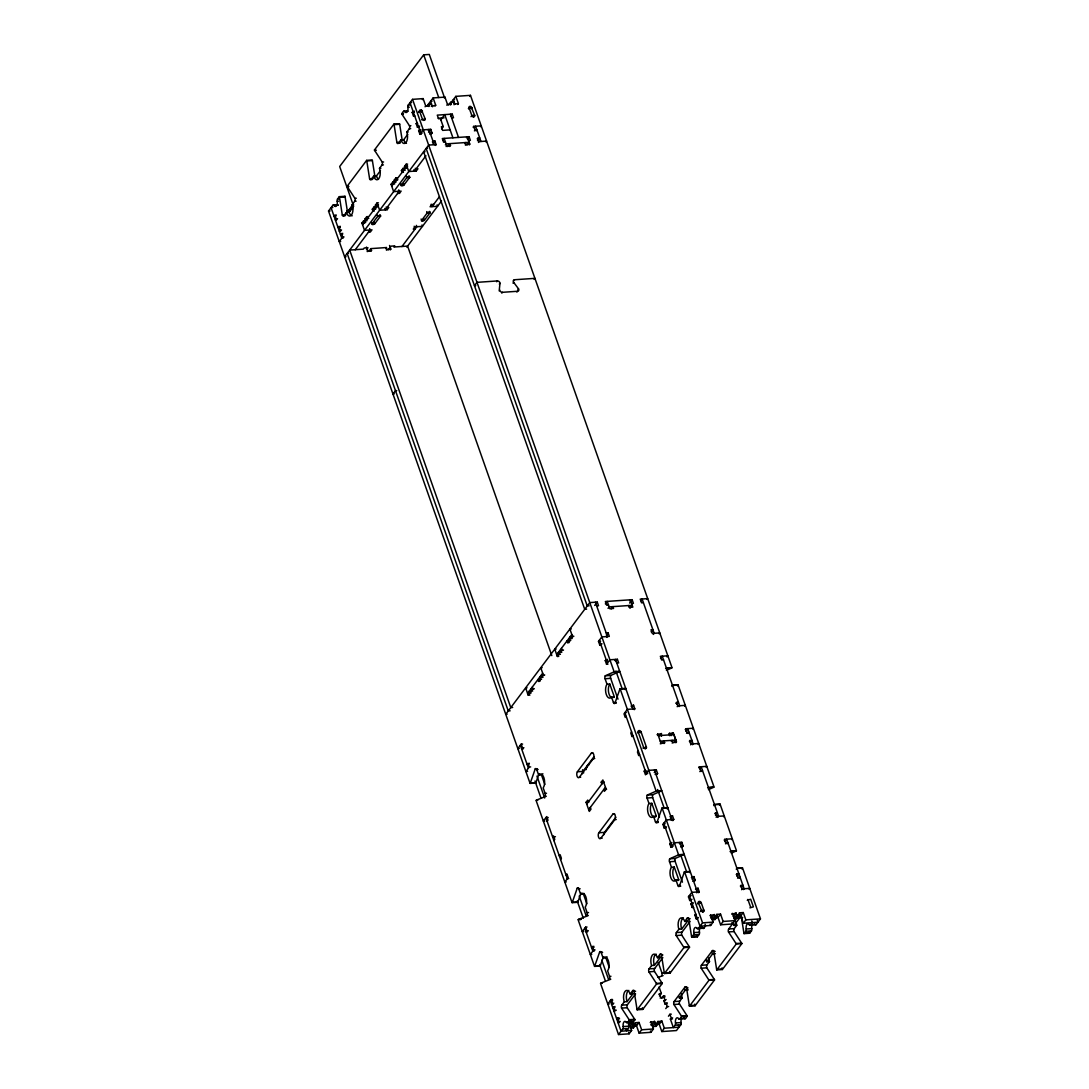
<?xml version="1.0" encoding="UTF-8"?>
<svg xmlns="http://www.w3.org/2000/svg" width="1089" height="1089" viewBox="0 0 1089 1089"><rect width="100%" height="100%" fill="white"/><g stroke="black" fill="none" stroke-linecap="round" stroke-linejoin="round"><path stroke-width="1.5" d="M499.184 290.913L499.974 283.29A2.151 1.633 37 0 0 497.36 280.948L476.996 282.35L474.464 285.699L475.743 285.617M530.166 783.304A2.151 1.048 86.1 0 0 530.302 783.018L535.244 768.875L537.353 768.725M535.774 782.909A2.151 1.048 86.1 0 0 535.911 782.623L539.001 773.789M586.018 769.678L586.331 768.793M586.644 767.908L587.57 765.254A2.151 1.048 86.1 0 1 588.564 765.159L587.57 765.254M605.266 675.793L610.875 675.411L619.45 671.573L613.842 671.967L605.266 675.793A2.151 1.048 86.1 0 0 605.076 678.746L607.009 684.232A7.514 3.675 86.1 0 0 606.314 694.551A7.514 3.675 86.1 0 0 611.514 697.042L613.447 702.528A2.151 1.048 86.1 0 0 614.931 703.249L619.872 689.106A2.151 1.048 86.1 0 1 620.022 688.82L625.699 688.316M625.181 689.596L625.481 688.724A2.151 1.048 86.1 0 1 625.617 688.425M572.174 902.59A2.151 1.048 86.1 0 0 572.31 902.305L577.252 888.161L578.654 888.066M577.769 902.196A2.151 1.048 86.1 0 0 577.919 901.91L581.009 893.075M671.886 686.383L672.199 685.498A2.151 1.048 86.1 0 1 672.335 685.212M677.494 685.988L677.807 685.104A2.151 1.048 86.1 0 1 677.943 684.818M594.608 966.297A2.151 1.048 86.1 0 0 594.744 966.011L599.699 951.868L601.795 951.732M580.886 919.497L578.082 919.688L594.54 966.406L600.134 966.025A2.151 1.048 86.1 0 0 600.352 965.63L603.442 956.795M647.274 795.079L652.883 794.698L661.459 790.859L655.85 791.254L647.274 795.079A2.151 1.048 86.1 0 0 647.07 798.033L649.003 803.519A7.514 3.675 86.1 0 0 648.323 813.837A7.514 3.675 86.1 0 0 653.523 816.328L655.455 821.814A2.151 1.048 86.1 0 0 656.939 822.535L661.881 808.392A2.151 1.048 86.1 0 1 662.03 808.106L667.707 807.602M667.176 808.882L667.489 808.011A2.151 1.048 86.1 0 1 667.625 807.711M669.708 858.799L675.316 858.418L683.892 854.579L678.284 854.96L669.708 858.799A2.151 1.048 86.1 0 0 669.517 861.753L671.45 867.239A7.514 3.675 86.1 0 0 670.77 877.557A7.514 3.675 86.1 0 0 675.956 880.048L677.889 885.534A2.151 1.048 86.1 0 0 679.373 886.255L684.328 872.112A2.151 1.048 86.1 0 1 684.464 871.826M689.623 872.602L689.936 871.717A2.151 1.048 86.1 0 1 690.072 871.431L684.532 871.717L702.555 922.859L698.253 928.563A2.151 1.048 86.1 0 1 697.028 928.4A4.302 2.096 86.1 0 0 694.591 928.073A4.302 2.096 86.1 0 0 693.87 932.606A2.151 1.048 86.1 0 1 693.502 934.879L691.733 937.248A2.151 1.048 86.1 0 1 691.583 936.676L688.765 918.803A2.151 1.048 86.1 0 0 687.282 918.081L684.763 921.43A7.514 3.675 86.1 0 0 679.563 918.939A7.514 3.675 86.1 0 0 678.883 929.257L676.351 932.606A2.151 1.048 86.1 0 0 676.16 935.546L683.715 947.131A2.151 1.048 86.1 0 1 683.933 947.607L664.44 973.525A2.151 1.048 86.1 0 1 664.29 972.953L661.472 955.08A2.151 1.048 86.1 0 0 659.988 954.359L657.47 957.721A7.514 3.675 86.1 0 0 652.27 955.216A7.514 3.675 86.1 0 0 651.59 965.535L649.058 968.883A2.151 1.048 86.1 0 0 648.867 971.837L656.422 983.408A2.151 1.048 86.1 0 1 656.64 983.884L637.147 1009.802A2.151 1.048 86.1 0 1 636.997 1009.231L634.179 991.358A2.151 1.048 86.1 0 0 632.695 990.65L630.177 993.998A7.514 3.675 86.1 0 0 624.977 991.494A7.514 3.675 86.1 0 0 624.296 1001.812L621.765 1005.161A2.151 1.048 86.1 0 0 621.574 1008.115L629.129 1019.699A2.151 1.048 86.1 0 1 629.347 1020.175L627.577 1022.53A2.151 1.048 86.1 0 1 626.352 1022.353A4.302 2.096 86.1 0 0 623.915 1022.026A4.302 2.096 86.1 0 0 623.18 1026.573A2.151 1.048 86.1 0 1 622.826 1028.846L618.525 1034.55L600.515 983.408L601.918 983.299M713.894 805.669L714.207 804.785A2.151 1.048 86.1 0 1 714.343 804.499M719.502 805.275L719.815 804.39A2.151 1.048 86.1 0 1 719.952 804.104M736.341 869.376L736.64 868.491A2.151 1.048 86.1 0 1 736.79 868.205L742.467 867.715L760.476 918.857L756.188 924.575L750.58 924.956A2.151 1.048 86.1 0 1 749.355 924.792A4.302 2.096 86.1 0 0 746.918 924.452A4.302 2.096 86.1 0 0 746.183 928.999A2.151 1.048 86.1 0 1 745.829 931.272L744.059 933.627A2.151 1.048 86.1 0 1 743.91 933.055L741.255 916.298M741.936 868.995L742.249 868.11A2.151 1.048 86.1 0 1 742.385 867.824M444.339 97.152L429.297 54.45L423.689 54.831L339.673 166.522L353.598 206.066M535.693 783.018L530.084 783.413L328.524 211.035L332.812 205.331L338.066 204.963M332.812 205.331A2.151 1.048 86.1 0 1 334.037 205.494A4.302 2.096 86.1 0 0 336.487 205.835A4.302 2.096 86.1 0 0 337.209 201.288A2.151 1.048 86.1 0 1 337.563 199.015L339.346 196.66L344.941 196.265A2.151 1.048 86.1 0 1 345.09 196.837L347.568 212.478M339.346 196.66A2.151 1.048 86.1 0 1 339.496 197.218L342.314 215.091A2.151 1.048 86.1 0 0 343.797 215.813L346.316 212.464A7.514 3.675 86.1 0 0 351.516 214.955A7.514 3.675 86.1 0 0 352.196 204.637L354.715 201.288A2.151 1.048 86.1 0 0 354.919 198.348L347.364 186.763A2.151 1.048 86.1 0 1 347.146 186.287L366.639 160.369L372.234 159.988A2.151 1.048 86.1 0 1 372.384 160.559L375.038 177.316M366.639 160.369A2.151 1.048 86.1 0 1 366.789 160.941L369.607 178.814A2.151 1.048 86.1 0 0 371.09 179.535L373.609 176.173A7.514 3.675 86.1 0 0 378.809 178.678A7.514 3.675 86.1 0 0 379.489 168.359L382.008 165.011A2.151 1.048 86.1 0 0 382.212 162.057L374.657 150.486A2.151 1.048 86.1 0 1 374.439 150.01L393.932 124.092L399.527 123.71A2.151 1.048 86.1 0 1 399.677 124.282L402.154 139.909M393.932 124.092A2.151 1.048 86.1 0 1 394.082 124.663L396.9 142.536A2.151 1.048 86.1 0 0 398.383 143.244L400.902 139.896A7.514 3.675 86.1 0 0 406.102 142.4A7.514 3.675 86.1 0 0 406.782 132.082L409.301 128.733A2.151 1.048 86.1 0 0 409.491 125.78L401.95 114.195A2.151 1.048 86.1 0 1 401.732 113.719L403.502 111.364L407.708 111.078M403.502 111.364A2.151 1.048 86.1 0 1 404.713 111.541A4.302 2.096 86.1 0 0 407.163 111.868A4.302 2.096 86.1 0 0 407.885 107.321A2.151 1.048 86.1 0 1 408.252 105.048L412.54 99.344L423.131 98.609L425.704 105.932L425.078 106.776M344.287 197.15L344.941 196.265M336.297 215.009L334.051 216.221L335.807 216.098M414.882 115.91L413.48 116.019L412.187 112.358L414.433 111.132M422.341 99.657L423.131 98.609M337.576 218.671L335.344 219.883L336.746 219.787M413.48 116.019L414.324 114.89M418.775 112.167L419.564 111.132L422.328 118.973A1.606 1.225 37 0 0 424.206 120.253A1.606 1.225 37 0 0 425.132 118.783L421.525 110.071M418.857 112.398L419.646 111.35L422.45 111.16L421.811 111.99M421.742 111.772L422.369 110.928M353.285 204.024L347.282 212.192M428.059 104.626L430.577 101.277L432.51 106.763M427.065 106.15L428.807 103.85L431.326 103.673L430.686 104.517M446.885 105.265L447.511 104.435L444.938 97.112L433.123 97.928L430.604 101.277L432.088 101.168M346.316 212.464L349.12 212.26L353.53 206.406M373.609 176.173L376.413 175.982L380.456 170.605M400.902 139.896L403.706 139.705L407.749 134.328M428.821 106.518L428.807 103.85M340.272 226.294L338.026 227.506L340.299 227.356M418.857 127.195L417.455 127.304L416.161 123.642L417.005 122.526M431.339 106.341L435.709 105.238L433.123 97.928M421.702 119.817L425.132 118.783L423.866 120.457M341.551 229.956L339.319 231.167L340.721 231.072M417.455 127.304L419.701 126.079M435.069 106.082L435.709 105.238M342.736 233.305L340.489 234.53L342.599 234.38M421.32 134.219L419.918 134.315L418.639 130.653L420.871 129.441M444.298 97.942L444.938 97.112M344.029 236.966L342.627 237.062L339.264 241.54L340.666 241.431M419.918 134.315L423.281 129.85L430.754 129.332L432.047 132.994L431.421 133.824M428.263 130.299L428.889 129.455L434.266 144.714M448.559 105.061L450.601 102.339L454.031 102.107L454.045 104.775M428.549 132.259L430.754 129.332M450.764 103.06L455.828 96.363L470.475 95.342L672.036 667.72L666.427 668.115M368.45 232.202L370.314 232.066L371.989 229.833L364.516 230.351L361.943 223.027L363.617 220.795L365.019 220.699M367.075 220.672L365.673 220.768L365.019 218.93L366.707 216.697L368.109 216.602M374.344 210.994L372.942 211.089L372.302 209.251L373.99 207.019L375.392 206.924M377.434 206.896L376.032 206.992L375.378 205.168L377.066 202.922L378.468 202.826M397.567 193.474L399.445 193.352L401.12 191.12L393.646 191.637L391.074 184.313L392.748 182.081L394.15 181.986M396.192 181.945L394.79 182.054L394.15 180.216L395.824 177.983L397.226 177.888M403.474 172.266L402.072 172.361L401.433 170.537L403.107 168.305L404.509 168.21M406.905 168.155L405.162 168.278L404.509 166.44L406.197 164.208L407.599 164.112M450.615 105.007L450.601 102.339M429.542 133.961L432.047 132.994M453.405 102.938L454.031 102.107M440.827 119.831L444.748 114.617L452.915 137.799M362.583 224.865L377.706 204.759M391.713 186.137L406.837 166.045M457.775 104.517L458.415 103.673L455.828 96.363M450.547 116.332L452.221 114.1L453.514 117.762L451.636 117.898M441.549 128.829L443.223 126.596L440.432 118.66L438.568 118.796L437.274 115.135L452.221 114.1M432.347 141.883L434.838 140.917L436.131 144.578L435.505 145.422M432.946 143.435L434.838 140.917M469.686 96.39L470.475 95.342M355.218 249.789L370.124 229.97L369.647 228.595M425.935 155.781L414.378 171.136L413.888 169.775M377.066 202.922L379.639 210.245L387.112 209.728L388.8 207.495L386.935 207.631M406.197 164.208L408.77 171.531L416.243 171.014L417.931 168.781L416.052 168.904M442.692 140.358L444.162 138.398L446.749 145.722L446.122 146.566M468.447 108.546L469.087 107.702L471.85 115.557A1.606 1.225 37 0 0 473.729 116.836A1.606 1.225 37 0 0 474.654 115.366L471.047 106.654A1.633 1.239 37 0 0 468.978 107.688M468.529 108.777L471.959 107.743L471.333 108.573M471.251 108.355L471.891 107.512M366.489 249.721L367.959 247.761L364.216 248.02L363.372 249.136L349.678 250.089L510.795 707.591L512.66 707.469M445.36 144.864L446.095 143.898L469.141 142.305L466.936 145.232M367.143 251.545L371.512 250.456L370.873 248.619L386.445 247.543L386.459 250.211M369.13 250.919L370.873 248.619M447.647 146.566L449.852 143.639L450.492 145.463L449.703 146.511M471.006 116.673L471.85 115.557L474.654 115.366L473.388 117.04M370.886 251.287L371.512 250.456M473.102 127.195L473.742 126.365L481.215 125.848L480.576 126.692M466.473 137.786L467.208 136.806L469.795 144.129L469.168 144.973M474.341 127.917L475.607 126.229L480.97 141.488M467.412 138.916L469.087 136.683L470.38 140.345L468.515 140.467M385.805 248.387L386.445 247.543M464.785 143.394L465.425 142.564L465.439 145.232M474.396 130.857L476.9 129.89L476.261 130.734M388.065 250.075L391.005 246.168L394.735 245.91L393.905 247.026L407.599 246.087L551.824 655.605M390.189 249.953L390.815 249.122L389.535 245.461M477.186 138.793L479.691 137.827L477.486 140.753M478.479 142.455L479.106 141.611L486.579 141.094L485.953 141.938M401.923 246.563L416.842 226.743L416.352 225.369M439.452 196.687L431.965 206.638L431.121 204.228M406.81 247.135L441.508 201.016M496.72 281.779L497.36 280.948M499.347 284.12L499.974 283.29M501.798 293.145L502.424 292.315L517.534 291.267A2.151 1.633 37 0 0 518.5 288.789L513.668 282.337A2.151 1.633 37 0 1 514.553 279.75L534.917 278.348L534.127 279.397M513.926 280.594L514.553 279.75M513.042 283.181L513.668 282.337M517.86 289.62L518.5 288.789M516.907 292.097L517.534 291.267M527.566 693.353L542.69 673.247M571.82 634.533L556.697 654.639L559.678 654.421M594.717 605.443L597.248 602.094L598.528 605.743L596.663 605.879M527.035 687.758L525.633 687.867L528.206 695.177L529.894 692.944L531.296 692.849M533.106 689.092L530.642 689.255L531.296 691.079L532.97 688.847L534.372 688.752M540.035 680.312L540.729 679.386L537.925 679.577L538.579 681.401L540.253 679.168L541.655 679.073M543.819 675.289L541.015 675.479L541.655 677.317L543.329 675.071L544.731 674.976M556.166 649.044L554.764 649.139L557.337 656.463L559.025 654.23L560.427 654.135M562.577 650.337L559.773 650.541L560.413 652.365L562.101 650.133L563.503 650.038M570.091 640.427A1.606 0.694 -19.4 0 0 569.86 640.659L567.056 640.863L567.696 642.687L569.384 640.455L570.786 640.359M573.29 636.548L570.132 636.766L570.786 638.59L572.46 636.357L573.862 636.262M569.166 641.598L569.86 640.659M605.375 603.851L607.213 601.4L609.799 608.724L613.543 608.465L612.889 606.627L611.215 608.86M608.043 608.356L609.146 606.886L632.192 605.307L629.987 608.234M522.597 744.046L521.195 744.141L517.833 748.606L519.235 748.511M601.182 644.947L599.78 645.042L598.487 641.38L601.849 636.915L609.323 636.398L608.043 632.736L606.165 632.872M629.524 600.788L630.259 599.808L632.845 607.131L629.115 607.39L628.462 605.552M629.619 603.034L632.137 599.685L633.43 603.347L631.566 603.469M606.355 634.982L608.043 632.736M523.877 747.707L521.645 748.919L523.387 748.796M599.78 645.042L602.026 643.83M606.832 637.364L607.458 636.534L595.37 602.217M640.849 600.652L642.088 598.991L654.176 633.308L653.332 634.424M647.07 599.44L647.696 598.61L640.223 599.127L641.516 602.789L643.381 602.653M529.363 763.253L527.117 764.478L528.873 764.355M607.948 664.167L606.546 664.263L605.253 660.601L607.499 659.389M530.656 766.915L529.254 767.01L525.892 771.488L527.634 771.366M606.546 664.263L609.908 659.798L617.381 659.281L618.675 662.942L616.81 663.065M614.672 660.519L615.516 659.403L632.968 708.966M615.707 661.513L617.381 659.281M651.208 631.879L652.883 629.646L651.018 629.782L652.311 633.43L659.784 632.927L659.144 633.757M660.547 658.423L662.235 656.177L679.686 705.74L679.06 706.584M580.723 777.151L579.321 777.26A3.226 1.579 86.1 0 1 577.088 776.185A3.226 1.579 86.1 0 1 577.388 771.761L591.381 753.152L592.784 753.057M666.999 656.912L667.843 655.796L660.356 656.313L661.649 659.975L663.514 659.839M631.048 706.148L633.553 705.182L634.833 708.844L634.206 709.674M582.37 773.694A3.226 1.579 86.1 0 1 582.996 771.38L593.927 756.828M579.321 777.26L593.314 758.638A3.226 1.579 86.1 0 0 593.614 754.214A3.226 1.579 86.1 0 0 591.381 753.152M631.974 707.278L633.553 705.182M547.154 821.351L547.998 820.235L546.705 816.573L543.343 821.052L544.745 820.943M626.134 716.371L625.29 717.488L623.997 713.826L627.359 709.361L634.833 708.844M631.606 731.917L630.762 733.033L632.056 736.695L632.9 735.579M553.92 840.572L554.764 839.456L553.471 835.794L552.627 836.91L555.431 836.72M637.596 732.883L638.222 732.039A1.606 1.225 37 0 1 639.134 730.569A1.606 1.225 37 0 1 641.026 731.849L646.39 747.095A1.606 1.225 37 0 1 645.478 748.565A1.606 1.225 37 0 1 643.585 747.285L638.222 732.039L641.026 731.849L640.4 732.679M590.333 807.385L590.987 809.209L589.299 811.441L586.086 802.294L587.761 800.061L588.4 801.899M601.849 784.026L601.21 782.188L602.884 779.955L606.11 789.103L604.422 791.335L603.782 789.511L606.587 789.321M586.726 804.131L603.524 781.793M588.659 809.617L605.457 787.279M559.283 855.818L560.127 854.702L561.42 858.363L560.576 859.48M638.263 750.838L637.433 751.955L638.712 755.616L639.556 754.5M675.738 703.263L678.393 702.092L676.813 704.175M642.959 748.129L646.39 747.095L645.137 748.769M677.181 706.707L677.821 705.876L685.294 705.359L684.654 706.203M657.048 734.653L661.418 733.564L661.431 736.232M659.852 735.66L661.418 733.564M660.274 743.814L664.644 742.712L664.004 740.888L662.262 743.188M668.891 733.836L673.261 732.747L676.473 741.895L675.847 742.739M669.531 735.674L669.517 733.006M664.018 743.556L664.644 742.712M566.062 875.039L566.893 873.923L568.186 877.584L564.823 882.049L566.226 881.954M656.98 774.333L657.606 773.503L656.313 769.841L648.84 770.359L645.478 774.824L644.198 771.162L645.028 770.046M671.055 735.674L673.261 732.747M602.203 838.162L600.801 838.258A3.226 1.579 86.1 0 1 598.569 837.182A3.226 1.579 86.1 0 1 598.868 832.758L612.876 814.15L614.618 814.028M671.314 741.364L672.09 740.329L672.948 742.385M603.851 834.691A3.226 1.579 86.1 0 1 604.477 832.377L615.843 817.254M672.117 742.997L676.473 741.895M600.801 838.258L614.809 819.636A3.226 1.579 86.1 0 0 615.094 815.225A3.226 1.579 86.1 0 0 612.876 814.15M674.145 742.303L675.82 740.071L673.887 734.571L658.314 735.647M685.24 729.589L685.866 728.745L693.353 728.242L692.713 729.072M654.271 772.564L656.313 769.841M685.689 731.345L687.744 728.623L693.108 743.869L692.481 744.713M655.115 774.47L657.606 773.503M686.533 733.251L689.024 732.284L688.085 733.537M689.323 741.173L691.828 740.207L689.936 742.725M690.617 744.835L691.243 744.005L698.716 743.488L698.09 744.318M698.662 767.718L699.301 766.874L706.775 766.357L706.148 767.201M699.696 768.698L701.166 766.751L718.617 816.314L717.774 817.431M699.805 771.584L702.459 770.413L701.67 771.461M587.039 927.052L585.637 927.147L582.275 931.612L583.677 931.517M665.978 827.926L664.222 828.048L662.942 824.387L666.305 819.922L673.778 819.404L672.485 815.743L669.98 816.709M670.443 818.465L672.485 815.743M588.332 930.7L586.086 931.925L587.488 931.816M664.222 828.048L666.468 826.837M671.273 820.371L671.899 819.541L654.448 769.977M672.825 820.657L673.778 819.404M593.804 946.259L591.572 947.471L594.022 947.307M672.389 847.174L670.987 847.269L669.708 843.607L671.94 842.396M595.098 949.921L593.696 950.016L590.333 954.481L591.735 954.386M670.987 847.269L674.35 842.791L681.823 842.287L683.116 845.935L682.49 846.779M679.332 843.254L679.958 842.41L697.409 891.973L696.783 892.817M680.094 844.588L681.823 842.287M680.625 846.902L683.116 845.935M714.833 813.619L717.338 812.653L715.446 815.157M716.126 817.281L716.753 816.437L724.226 815.92L723.6 816.764M691.42 877.557L693.911 876.591L695.204 880.252L694.578 881.096M692.019 879.109L693.911 876.591M692.699 881.219L695.204 880.252M724.171 840.15L724.811 839.32L732.284 838.802L731.658 839.633M724.784 841.702L726.676 839.183L744.127 888.747L743.501 889.59M725.465 843.812L727.969 842.845L727.329 843.689M612.549 999.484L611.147 999.579L607.785 1004.044L609.187 1003.949M691.134 900.385L689.732 900.494L688.452 896.832L691.814 892.354L699.288 891.85L697.995 888.188L695.49 889.155M696.416 890.285L697.995 888.188M613.842 1003.146L611.596 1004.357L612.998 1004.262M689.732 900.494L691.978 899.269M698.648 892.681L699.288 891.85M615.026 1006.495L612.78 1007.72L614.877 1007.57M693.611 907.409L692.209 907.505L690.916 903.843L693.162 902.631M614.073 1011.368L616.306 1010.156M692.209 907.505L693.053 906.388M697.586 903.884L698.376 902.849A1.606 1.225 37 0 1 699.288 901.379A1.606 1.225 37 0 1 701.18 902.645L703.943 910.499L702.841 911.969M700.54 903.489L701.18 902.645L698.376 902.849L701.983 911.561M624.296 1001.812L627.087 1001.621L632.981 993.808A7.514 3.675 86.1 0 0 632.41 992.501M651.59 965.535L654.38 965.344L660.274 957.517A7.514 3.675 86.1 0 0 659.703 956.224M678.883 929.257L681.673 929.067L687.554 921.24A7.514 3.675 86.1 0 0 686.996 919.946M619.001 1017.779L616.755 1019.005L619.559 1018.8M627.577 1022.53L633.185 1022.135L634.955 1019.78A2.151 1.048 86.1 0 0 634.737 1019.304L627.182 1007.72A2.151 1.048 86.1 0 1 627.373 1004.779L635.568 993.889M637.147 1009.802L642.755 1009.421L662.248 983.503A2.151 1.048 86.1 0 0 662.03 983.027L654.475 971.442A2.151 1.048 86.1 0 1 654.666 968.502L662.861 957.612M664.44 973.525L670.048 973.13L689.541 947.226A2.151 1.048 86.1 0 0 689.323 946.749L681.768 935.165A2.151 1.048 86.1 0 1 681.959 932.211L690.154 921.335M697.586 918.694L696.184 918.789L694.891 915.128L695.735 914.011M700.499 911.534L701.139 910.69M620.281 1021.441L618.048 1022.653L619.437 1022.557M696.184 918.789L698.417 917.578M702.596 911.956L703.862 910.268L701.057 910.472M736.259 874.467L738.764 873.501L736.709 876.223M737.552 878.129L740.044 877.162L739.268 878.21M628.435 1023.987L632.804 1022.884L633.444 1024.722L630.926 1028.07L633.444 1027.893L635.962 1024.545L635.323 1022.721L639.052 1022.462L641.639 1029.786L639.107 1033.134L636.534 1025.811L639.052 1022.462M709.933 915.645L714.302 914.556L714.942 916.38L712.424 919.729L711.77 917.904L714.302 914.556M629.279 1021.999A4.302 2.096 86.1 0 0 628.789 1026.178A2.151 1.048 86.1 0 1 628.421 1028.452L626.651 1030.807L626.093 1029.214M691.733 937.248L697.341 936.853L699.111 934.498A2.151 1.048 86.1 0 0 699.478 932.225A4.302 2.096 86.1 0 1 699.859 928.264M698.253 928.563L703.862 928.182L705.631 925.827L705.073 924.221M632.804 1022.884L630.272 1026.246L628.87 1026.342M634.683 1023.551L635.323 1022.721M716.031 915.427L716.821 914.379L720.55 914.12L723.137 921.444L720.605 924.792L718.032 917.469L720.55 914.12M712.424 919.729L714.942 919.565L717.46 916.203L716.821 914.379M618.525 1034.55L629.115 1033.815L631.634 1030.466L629.061 1023.143M658.845 994.393L661.336 993.427L659.076 986.988M691.161 895.58L689.283 895.716L700.023 926.208L710.613 925.487L713.132 922.124L710.559 914.814M740.343 886.051L742.848 885.085L741.105 887.399M659.458 995.945L661.336 993.427M660.138 998.055L664.971 996.925M741.636 889.713L742.262 888.883L749.736 888.365L749.109 889.196M661.785 998.205L663.473 995.972L664.875 995.877M666.849 1003.976L665.107 1004.099L663.922 1000.75L666.155 999.539M650.228 1022.476L654.598 1021.387L655.238 1023.211L652.719 1026.573L652.08 1024.735L654.598 1021.387M731.726 914.147L736.096 913.045L736.749 914.883L734.217 918.231L737.648 917.986L740.166 914.637L739.526 912.813L743.256 912.555L745.842 919.878L743.324 923.227L740.738 915.903L743.256 912.555M665.107 1004.099L667.339 1002.887M736.096 913.045L733.346 916.421M665.76 1008.605L667.23 1006.644L668.632 1006.549M747.258 900.263L750.689 899.228L753.384 906.851L749.94 907.886M657.388 1021.986L661.758 1020.897L664.344 1028.207L661.813 1031.569L659.24 1024.245L661.758 1020.897M738.9 913.644L739.526 912.813M639.107 1033.134L650.923 1032.318L653.441 1028.969L650.868 1021.645M672.607 1017.834L670.361 1019.045L673.37 1027.594L675.139 1025.239A2.151 1.048 86.1 0 0 675.507 1022.966A4.302 2.096 86.1 0 1 676.228 1018.419A4.302 2.096 86.1 0 1 678.678 1018.746A2.151 1.048 86.1 0 0 679.89 1018.909L681.673 1016.554A2.151 1.048 86.1 0 0 681.455 1016.078L673.9 1004.507A2.151 1.048 86.1 0 1 674.091 1001.553L685.008 987.029L686.764 986.92M685.008 987.029A2.151 1.048 86.1 0 1 686.506 987.75L689.323 1005.623A2.151 1.048 86.1 0 0 689.473 1006.195L708.966 980.277A2.151 1.048 86.1 0 0 708.735 979.801L701.193 968.216A2.151 1.048 86.1 0 1 701.384 965.276L712.301 950.751L713.703 950.656M712.301 950.751A2.151 1.048 86.1 0 1 713.799 951.473L716.616 969.346A2.151 1.048 86.1 0 0 716.766 969.904L736.259 944A2.151 1.048 86.1 0 0 736.028 943.523L728.487 931.939A2.151 1.048 86.1 0 1 728.677 928.999L738.914 915.386M652.719 1026.573L656.15 1026.328L658.668 1022.979L658.028 1021.155M678.992 996.53A7.514 3.675 86.1 0 0 679.413 998.014L685.294 990.187L688.098 989.996M706.189 959.722A7.514 3.675 86.1 0 0 706.707 961.737L712.587 953.91L715.391 953.719M733.578 923.962A7.514 3.675 86.1 0 0 734 925.446L739.88 917.632L742.684 917.442M679.89 1018.909L685.498 1018.528L687.268 1016.173A2.151 1.048 86.1 0 0 687.05 1015.697L679.509 1004.112A2.151 1.048 86.1 0 1 679.699 1001.172L682.218 997.823A7.514 3.675 86.1 0 1 681.455 993.631M689.473 1006.195L695.068 1005.8L714.561 979.896A2.151 1.048 86.1 0 0 714.343 979.419L706.788 967.835A2.151 1.048 86.1 0 1 706.992 964.881L709.511 961.533A7.514 3.675 86.1 0 1 708.789 957.898M716.766 969.904L722.361 969.523L741.854 943.619A2.151 1.048 86.1 0 0 741.636 943.128L734.081 931.558A2.151 1.048 86.1 0 1 734.285 928.604L736.804 925.255A7.514 3.675 86.1 0 1 736.082 921.621M668.442 1016.228L669.912 1014.267L671.314 1014.172M750.58 924.956L752.349 922.601L751.791 920.995M681.401 1018.855A4.302 2.096 86.1 0 0 681.115 1022.571A2.151 1.048 86.1 0 1 680.748 1024.844L676.46 1030.548L661.813 1031.569M744.059 933.627L749.654 933.246L751.437 930.891A2.151 1.048 86.1 0 0 751.791 928.618A4.302 2.096 86.1 0 1 752.513 924.071M665.624 668.592L671.763 667.965L666.414 670.361M546.31 796.222L536.332 800.156L537.735 800.061M707.632 787.878L713.771 787.252L708.422 789.648M588.319 915.509L578.341 919.443L581.145 919.252M730.079 851.598L736.218 850.972L731.386 853.123M610.766 979.229L600.788 983.163L602.19 983.068M657.933 977.391L663.078 975.621M411.588 102.584L410.022 102.693L420.762 133.198L422.164 133.103M454.562 99.616L453.31 99.712L454.889 104.163M408.252 105.048L410.009 104.925M407.885 107.321L409.287 107.226M425.704 105.932L429.447 105.674M447.511 104.435L451.254 104.176M454.671 103.931L458.415 103.673M404.713 111.541L407.871 111.323M412.187 112.358L414.296 112.208M401.732 113.719L403.474 113.61M401.95 114.195L403.352 114.1M438.2 118.252L444.094 117.843M394.082 124.663L399.677 124.282M416.161 123.642L417.563 123.547M409.491 125.78L410.893 125.684M409.301 128.733L410.703 128.638M443.223 126.596L441.358 126.719L442.638 130.381L450.111 129.863M418.639 130.653L420.735 130.503M406.782 132.082L408.184 131.987M469.087 136.683L442.311 138.534L443.591 142.196L445.469 142.06M396.9 142.536L400.044 142.319M398.383 143.244L400.126 143.122M436.131 144.578L428.658 145.096L344.628 256.786L346.03 256.691M374.439 150.01L375.841 149.914M374.657 150.486L376.059 150.391M446.749 145.722L450.492 145.463M466.065 144.388L469.795 144.129M427.541 148.349L426.139 148.444L587.243 605.96L589.122 605.824M425.023 151.698L423.607 151.793L584.725 609.309L586.59 609.173M366.789 160.941L372.384 160.559M382.212 162.057L383.6 161.962M382.008 165.011L383.41 164.915M404.509 166.44L407.667 166.222M379.489 168.359L380.891 168.264M405.162 170.034L403.76 170.129L403.107 168.305M401.433 170.537L404.591 170.32M369.607 178.814L373.105 178.569M371.09 179.535L372.492 179.426M397.88 179.712L396.478 179.808L395.824 177.983M394.15 180.216L396.954 180.025M347.146 186.287L348.548 186.192M347.364 186.763L348.766 186.668M394.79 183.81L393.388 183.905L392.748 182.081M391.074 184.313L393.524 184.15M339.496 197.218L345.09 196.837M337.563 199.015L338.965 198.919M354.919 198.348L356.307 198.252M337.209 201.288L338.611 201.179M354.715 201.288L356.117 201.193M334.037 205.494L338.243 205.208M352.196 204.637L353.598 204.541M332.798 207.563L331.042 207.686L341.783 238.178L343.185 238.083M353.108 206.161L351.624 206.257L352.564 209.006M375.378 205.168L378.536 204.95M352.319 208.666L349.8 208.829L350.44 210.667L346.697 210.926M328.524 211.035L330.09 210.926M350.576 209.51L349.106 209.619L349.474 210.64M433.64 204.405L431.775 204.528L430.101 206.76L437.574 206.257L437.084 204.882M376.032 208.761L374.63 208.857L373.99 207.019M372.302 209.251L375.106 209.061M342.314 215.091L345.812 214.86M343.797 215.813L345.199 215.717M368.749 218.44L367.347 218.535L366.707 216.697M365.019 218.93L367.469 218.766M365.673 222.537L364.271 222.632L363.617 220.795M361.943 223.027L364.393 222.864M387.085 249.381L390.815 249.122M348.562 253.342L347.16 253.438L508.264 710.94L510.142 710.818M396.764 390.597L395.484 390.692L392.966 394.041L394.245 393.946M597.248 602.094L589.775 602.598L505.745 714.289L507.147 714.193M632.137 599.685L605.361 601.523L606.641 605.185L608.506 605.062M571.289 628.938L569.887 629.034L572.46 636.357M570.132 638.522L568.73 638.617L569.384 640.455M570.786 638.59L572.188 638.494M567.696 642.687L569.098 642.592M598.487 641.38L600.597 641.244M559.773 652.297L558.371 652.393L559.025 654.23M560.413 652.365L561.815 652.27M557.337 656.463L558.739 656.368M605.253 660.601L607.009 660.479M542.159 667.666L540.757 667.761L543.329 675.071M619.709 671.328L614.114 671.722L412.54 99.344M541.015 677.249L539.613 677.344L540.253 679.168M541.655 677.317L543.057 677.208M538.579 681.401L539.981 681.306M605.076 678.746L610.67 678.352L618.008 699.179M607.009 684.232L609.799 684.042L614.319 696.851A7.514 3.675 86.1 0 1 613.624 697.545M530.996 690.998L529.254 691.12L529.894 692.944M531.296 691.079L532.698 690.984M672.417 685.104L678.025 684.709L714.044 787.007L708.435 787.401M528.206 695.177L529.962 695.054M619.872 689.106L625.481 688.724M672.199 685.498L677.807 685.104M611.514 697.042L614.319 696.851M613.447 702.528L615.898 702.364M614.931 703.249L616.333 703.154M626.243 712.614L624.841 712.71L646.322 773.707L647.724 773.612M660.247 741.146L675.82 740.071M593.314 758.638L594.717 758.543M535.244 768.875A2.151 1.048 86.1 0 1 536.727 769.583L538.129 769.487M577.388 771.761L582.996 771.38M536.727 769.583L538.66 775.069L541.464 774.878A7.514 3.675 86.1 0 1 542.935 773.83M644.198 771.162L647.002 770.971M530.302 783.018L535.911 782.623M601.21 782.188L604 781.997M538.66 775.069A7.514 3.675 86.1 0 1 543.86 777.573A7.514 3.675 86.1 0 1 543.18 787.878L545.113 793.377L546.515 793.282M661.717 790.614L656.123 791.009L620.09 688.711M537.476 800.306L536.074 800.401L572.093 902.699L577.701 902.305M586.086 802.294L588.877 802.103M647.07 798.033L652.679 797.638L659.485 816.968M649.003 803.519L651.807 803.328L656.327 816.137L653.523 816.328M714.425 804.39L720.033 803.995L736.477 850.727L730.882 851.108M661.881 808.392L667.489 808.011M714.207 804.785L719.815 804.39M548.203 817.54L545.861 817.689L567.342 878.7L568.744 878.605M614.809 819.636L616.211 819.541M655.455 821.814L658.26 821.623M656.939 822.535L658.341 822.44M665.175 823.175L663.773 823.27L671.831 846.153L673.233 846.058M662.942 824.387L664.685 824.264M598.868 832.758L604.477 832.377M669.708 843.607L671.45 843.485M684.164 854.334L678.556 854.729L662.098 807.997M669.517 861.753L675.126 861.358L682.449 882.172M671.45 867.239L674.254 867.048L678.76 879.858A7.514 3.675 86.1 0 1 678.066 880.552M684.328 872.112L689.936 871.717M736.64 868.491L742.249 868.11M675.956 880.048L678.76 879.858M577.252 888.161A2.151 1.048 86.1 0 1 578.735 888.869L580.138 888.774M677.889 885.534L679.999 885.398M679.373 886.255L680.775 886.16M578.735 888.869L580.668 894.355L583.473 894.164A7.514 3.675 86.1 0 1 584.167 893.47M572.31 902.305L577.919 901.91M688.452 896.832L689.854 896.737M690.916 903.843L693.026 903.693M580.668 894.355A7.514 3.675 86.1 0 1 585.868 896.86A7.514 3.675 86.1 0 1 585.188 907.164L587.121 912.664L588.523 912.568M694.891 915.128L696.293 915.032M687.282 918.081L688.684 917.986M714.942 916.38L717.46 916.203M736.749 914.883L740.166 914.637M688.765 918.803L690.167 918.708M710.613 917.986L711.77 917.904M714.997 917.687L718.032 917.469M737.702 916.108L740.738 915.903M586.195 928.168L584.793 928.264L592.852 951.133L594.254 951.037M684.763 921.43L687.554 921.24M702.555 922.859L713.132 922.124M723.137 921.444L734.939 920.627L732.366 913.303M745.842 919.878L760.476 918.857M720.605 924.792L732.421 923.976L731.931 922.601M743.324 923.227L757.958 922.22L757.291 920.314M734 925.446L736.804 925.255M697.028 928.4L702.636 928.019A2.151 1.048 86.1 0 0 703.862 928.182M749.355 924.792L754.963 924.398A2.151 1.048 86.1 0 0 756.188 924.575M676.351 932.606L681.959 932.211M728.677 928.999L734.285 928.604M693.87 932.606L699.478 932.225M746.183 928.999L751.791 928.618M676.16 935.546L681.768 935.165M728.487 931.939L734.081 931.558M693.502 934.879L699.111 934.498M745.829 931.272L751.437 930.891M691.583 936.676L697.191 936.281A2.151 1.048 86.1 0 0 697.341 936.853M743.91 933.055L749.504 932.674A2.151 1.048 86.1 0 0 749.654 933.246M599.699 951.868A2.151 1.048 86.1 0 1 601.182 952.589L602.585 952.494M683.715 947.131L689.323 946.749M736.028 943.523L741.636 943.128M683.933 947.607L689.541 947.226M736.259 944L741.854 943.619M601.182 952.589L603.115 958.075L605.92 957.884A7.514 3.675 86.1 0 1 607.118 956.904M659.988 954.359L661.731 954.25M661.472 955.08L662.874 954.985M713.799 951.473L715.187 951.378M657.47 957.721L660.274 957.517M594.744 966.011L600.352 965.63M706.707 961.737L709.511 961.533M649.058 968.883L654.666 968.502M701.384 965.276L706.992 964.881M648.867 971.837L654.475 971.442M701.193 968.216L706.788 967.835M603.115 958.075A7.514 3.675 86.1 0 1 608.302 960.58A7.514 3.675 86.1 0 1 607.621 970.884L609.554 976.384L610.956 976.275M658.219 962.363L661.881 972.763L663.283 972.668M664.29 972.953L669.898 972.559A2.151 1.048 86.1 0 0 670.048 973.13M716.616 969.346L722.211 968.951A2.151 1.048 86.1 0 0 722.361 969.523M656.422 983.408L662.03 983.027M708.735 979.801L714.343 979.419M656.64 983.884L662.248 983.503M708.966 980.277L714.561 979.896M632.695 990.65L634.438 990.527M634.179 991.358L635.581 991.262M686.506 987.75L687.894 987.655M630.177 993.998L632.981 993.808M612.644 1000.532L610.303 1000.696L621.043 1031.201L631.634 1030.466M679.413 998.014L682.218 997.823M663.922 1000.75L665.325 1000.655M621.765 1005.161L627.373 1004.779M674.091 1001.553L679.699 1001.172M621.574 1008.115L627.182 1007.72M673.9 1004.507L679.509 1004.112M636.997 1009.231L642.605 1008.85A2.151 1.048 86.1 0 0 642.755 1009.421M689.323 1005.623L694.918 1005.229A2.151 1.048 86.1 0 0 695.068 1005.8M629.129 1019.699L634.737 1019.304M681.455 1016.078L687.05 1015.697M629.347 1020.175L634.955 1019.78M681.673 1016.554L687.268 1016.173M670.361 1019.045L672.471 1018.909M626.352 1022.353L631.96 1021.972A2.151 1.048 86.1 0 0 633.185 1022.135M678.678 1018.746L684.287 1018.365A2.151 1.048 86.1 0 0 685.498 1018.528M633.444 1024.722L635.962 1024.545M655.238 1023.211L658.668 1022.979M623.18 1026.573L628.789 1026.178M675.507 1022.966L681.115 1022.571M634.438 1025.961L636.534 1025.811M650.678 1024.831L652.08 1024.735M656.204 1024.45L659.24 1024.245M622.826 1028.846L628.421 1028.452M675.139 1025.239L680.748 1024.844M641.639 1029.786L653.441 1028.969M664.344 1028.207L678.978 1027.199L678.229 1025.062M747.884 899.419L750.58 907.055M473.742 126.365L475.022 130.027M477.826 137.949L479.106 141.611M676.528 702.214L677.821 705.876M685.866 728.745L687.159 732.407M689.95 740.343L691.243 744.005M699.301 766.874L700.581 770.536M715.459 812.775L716.753 816.437M724.811 839.32L726.091 842.981M736.885 873.623L738.179 877.285M740.969 885.221L742.262 888.883M737.09 916.394L737.648 917.986M450.356 114.236L458.51 137.418M423.689 54.831L438.731 97.534M657.688 733.823L660.9 742.97M714.452 918.19L714.942 919.565M710.137 924.112L710.613 925.487M615.938 671.11L621.996 688.316M657.62 789.498L664.236 808.269M680.748 855.164L686.152 870.492M599.331 640.264L607.39 663.147M415.277 168.264L416.243 171.014M429.529 211.402L430.005 212.777L424.411 220.223A1.606 0.694 -19.4 0 1 422.369 221.149A1.606 0.694 -19.4 0 1 421.606 220.414L421.116 219.039M426.725 211.593L427.201 212.968L421.606 220.414L424.411 220.223L423.92 218.848M409.015 175.751L409.614 177.466L404.019 184.912A1.606 0.694 -19.4 0 1 401.977 185.851A1.606 0.694 -19.4 0 1 401.215 185.116L400.725 183.742M406.333 176.295L406.81 177.67L401.215 185.116L404.019 184.912L403.529 183.551M421.96 224.987L422.45 226.349L414.977 226.866L413.289 229.098L415.154 228.976L414.188 226.226M561.461 648.309L562.101 650.133M398.765 189.867L399.255 191.242L385.247 209.864L384.771 208.489M398.479 190.602L399.445 193.352M386.146 206.992L387.112 209.728M663.473 995.972L664.753 999.634M665.937 1002.983L667.23 1006.644M669.912 1014.267L671.205 1017.929M582.574 769.746L583.677 772.877M659.471 993.563L660.764 997.211M380.007 214.819L380.483 216.194L374.888 223.64A1.606 0.694 -19.4 0 1 372.86 224.565A1.606 0.694 -19.4 0 1 372.084 223.83L371.594 222.455M377.202 215.009L377.679 216.384L372.084 223.83L374.888 223.64L374.398 222.265M655.551 1024.613L656.15 1026.328M532.33 687.023L532.97 688.847M650.432 1030.943L650.923 1032.318M366.489 247.053L367.769 250.715M632.954 1026.519L633.444 1027.893M541.464 774.878L544.854 784.488M583.473 894.164L586.862 903.775M605.92 957.884L609.296 967.495M628.639 1032.44L629.115 1033.815M536.959 776.103L544.663 798.006M579.198 896.056L586.358 916.394M601.768 960.158L608.52 979.31M534.985 781.017L541.042 798.223M577.224 900.971L583.296 918.177M599.617 964.541L605.321 980.753M334.895 215.105L336.174 218.766M338.87 226.389L340.149 230.051M341.333 233.414L342.627 237.062M521.195 744.141L522.489 747.803M527.961 763.348L529.254 767.01M585.637 927.147L586.93 930.809M592.402 946.355L593.696 950.016M611.147 999.579L612.44 1003.241M613.624 1006.604L614.904 1010.252M617.599 1017.888L618.879 1021.536M520.351 745.257L528.41 768.126M749.327 931.558L749.504 932.674M722.048 967.835L722.211 968.951M697.014 935.165L697.191 936.281M694.755 1004.112L694.918 1005.229M669.721 971.442L669.898 972.559M642.428 1007.733L642.605 1008.85M502.424 292.315A2.151 1.633 37 0 1 499.81 290.082M419.456 111.105A1.633 1.239 37 0 1 421.47 110.18M704.052 910.513A1.633 1.239 37 0 1 702.037 911.439M545.113 793.377A2.151 1.048 86.1 0 1 544.908 796.318M610.67 678.352A2.151 1.048 86.1 0 1 610.875 675.411M611.514 697.709A7.514 3.675 86.1 0 1 608.479 691.542A7.514 3.675 86.1 0 1 609.799 684.042M587.121 912.664A2.151 1.048 86.1 0 1 586.917 915.604M609.554 976.384A2.151 1.048 86.1 0 1 609.364 979.324M675.126 861.358A2.151 1.048 86.1 0 1 675.316 858.418M652.679 797.638A2.151 1.048 86.1 0 1 652.883 794.698M675.684 880.552A7.514 3.675 86.1 0 1 672.893 874.276A7.514 3.675 86.1 0 1 674.254 867.048M656.327 816.137A7.514 3.675 86.1 0 1 651.127 813.646A7.514 3.675 86.1 0 1 651.807 803.328M701.901 927.243A4.302 2.096 86.1 0 1 702.636 928.019M681.673 929.067A7.514 3.675 86.1 0 1 683.429 917.823M654.38 965.344A7.514 3.675 86.1 0 1 656.136 954.114M627.087 1001.621A7.514 3.675 86.1 0 1 628.843 990.391M661.881 972.763A2.151 1.048 86.1 0 1 661.676 975.717M683.701 1017.711A4.302 2.096 86.1 0 1 684.287 1018.365M754.691 924.044A4.302 2.096 86.1 0 1 754.963 924.398M687.54 988.703A7.514 3.675 86.1 0 1 687.744 989.111M684.736 988.894A7.514 3.675 86.1 0 1 685.294 990.187M712.029 952.616A7.514 3.675 86.1 0 1 712.587 953.91M739.322 916.339A7.514 3.675 86.1 0 1 739.88 917.632M406.496 143.217A7.514 3.675 86.1 0 1 403.706 139.705M378.4 179.086A7.514 3.675 86.1 0 1 376.413 175.982M352.183 215.84A7.514 3.675 86.1 0 1 349.12 212.26M409.614 177.466L406.81 177.67A1.606 0.694 -19.4 0 1 408.838 176.731A1.606 0.694 -19.4 0 1 409.614 177.466M380.483 216.194L377.679 216.384A1.606 0.694 -19.4 0 1 379.721 215.445A1.606 0.694 -19.4 0 1 380.483 216.194M430.005 212.777L427.201 212.968A1.606 0.694 -19.4 0 1 429.229 212.028A1.606 0.694 -19.4 0 1 430.005 212.777"/></g></svg>
